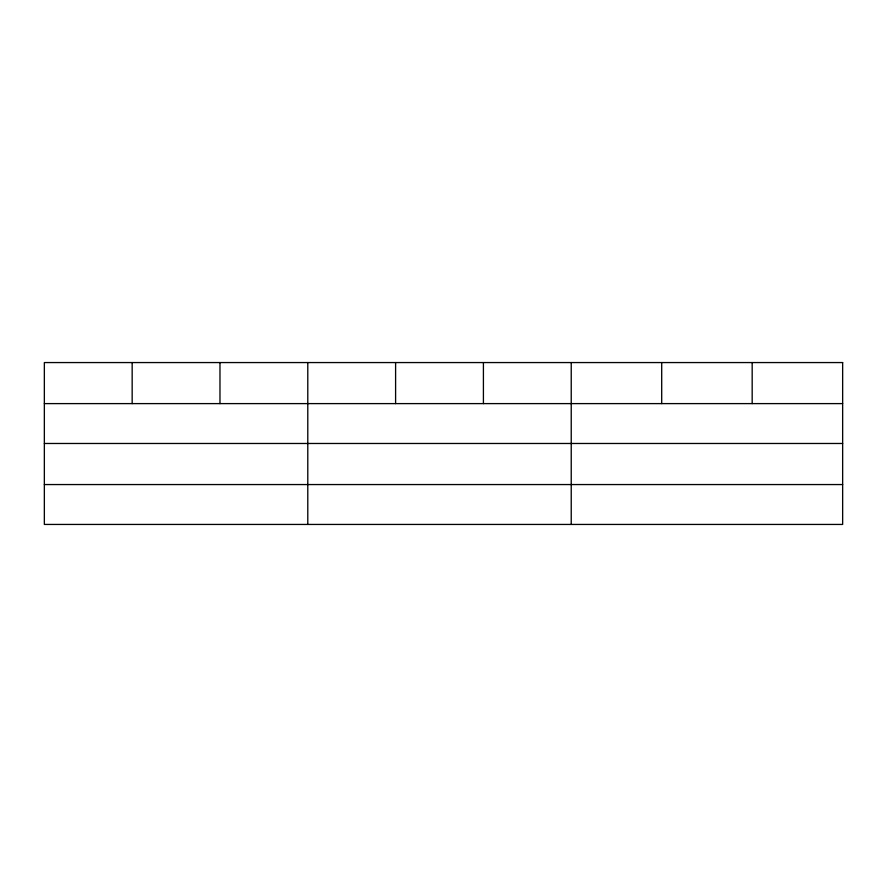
<?xml version="1.0" encoding="UTF-8"?>
<svg xmlns="http://www.w3.org/2000/svg" width="887" height="887" viewBox="0 0 887 887"><rect width="100%" height="100%" fill="white"/><g stroke="black" fill="none" stroke-linecap="round" stroke-linejoin="round"><path stroke-width="1.33" d="M44.35 403.607L842.65 403.607M44.35 443.478L842.65 443.478M44.35 484.557L842.65 484.557M752.176 362.561L752.176 403.607M661.702 362.561L661.702 403.607M571.228 362.561L571.228 524.439M483.415 362.561L483.415 403.607M395.602 362.561L395.602 403.607M307.789 362.561L307.789 524.439M219.976 362.561L219.976 403.607M132.163 362.561L132.163 403.607M842.65 362.561L44.35 362.561L44.35 524.439L842.65 524.439L842.65 362.561"/></g></svg>
